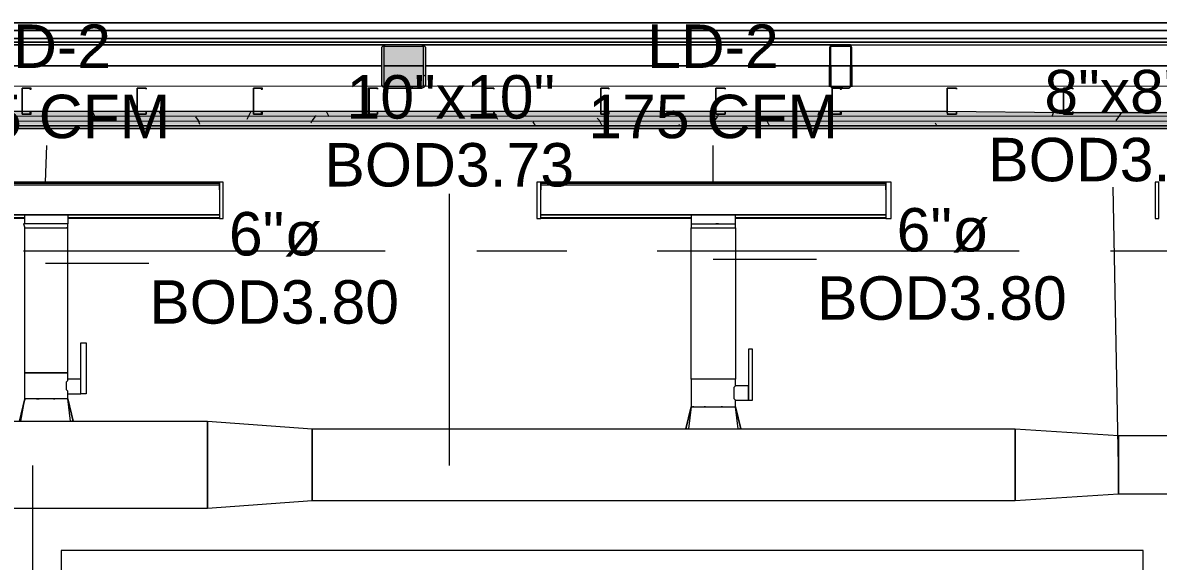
# Model space of a CAD drawing. Header units: metres. Extents: x 98 to 337, y -7 to 53.
# Drawn here: x 138.786 to 142.768, y 47.754 to 49.643 of the extents above; entities that cross this region are included whole.
import ezdxf

# ---------------------------------------------------------------- set-up
doc = ezdxf.new("R2010")
doc.units = ezdxf.units.M
doc.layers.add('HVAC - Ductos', color=5, linetype='Continuous', lineweight=0)
doc.layers.add('PDF_Text', color=7, linetype='Continuous', lineweight=0)
doc.layers.add('PDF_Geometry', color=7, linetype='Continuous', lineweight=0, true_color=0xaaaaaa)
doc.layers.add('PDF_Solid Fills', color=7, linetype='Continuous', lineweight=0, true_color=0xffffff)
doc.styles.add('PDF Helvetica', font='')
doc.styles.get('PDF Helvetica').set_extended_font_data('Helvetica')

msp = doc.modelspace()

# ---------------------------------------------------------------- hatches: boundary and pattern name
at = {"layer": 'PDF_Solid Fills', "lineweight": 0, "transparency": 33554559}
for points in [[(140.1998, 49.5603), (140.1952, 49.5649), (140.0486, 49.5649), (140.044, 49.5603), (140.044, 49.4274), (140.0486, 49.4274), (140.0486, 49.4183), (140.0577, 49.4183), (140.186, 49.4137), (140.186, 49.4183), (140.1952, 49.4228)], [(158.9939, 49.3266), (142.4356, 49.3312), (105.9562, 49.3312), (105.9562, 49.3175), (158.9939, 49.3175)], [(158.9801, 49.2946), (158.9801, 49.3175), (105.9562, 49.3175), (105.9562, 49.2992), (158.9618, 49.2992)], [(105.9562, 49.2854), (158.9573, 49.2854), (158.9618, 49.2808), (158.9618, 49.2808), (158.9618, 49.2992), (105.9562, 49.2992)]]:
    msp.add_hatch(color=256, dxfattribs=at).paths.add_polyline_path(points)
h = msp.add_hatch(color=256, dxfattribs=at)
h.paths.add_polyline_path([(141.6934, 49.5557), (141.6888, 49.5557), (141.6888, 49.4228), (141.6934, 49.5551)])
h.paths.add_polyline_path([(141.6201, 49.5557), (141.6155, 49.5557), (141.6155, 49.4228)])
h.paths.add_polyline_path([(141.6888, 49.5649), (141.6934, 49.5604), (141.6934, 49.5649)])
h.paths.add_polyline_path([(141.6843, 49.5603), (141.6843, 49.5649), (141.6247, 49.5649)])
h.paths.add_polyline_path([(141.6843, 49.4137), (141.6843, 49.4183), (141.6247, 49.4183)])

# ---------------------------------------------------------------- linework, layer by layer
at = {"layer": 'HVAC - Ductos', "lineweight": 0}
for points in [[(139.4759, 49.0563), (139.4759, 49.0609), (139.4759, 49.0655), (139.4759, 49.0839), (139.4759, 49.0793), (138.2617, 49.0793), (138.2617, 49.0839), (138.2617, 49.0655), (138.2617, 49.0609), (138.2617, 49.0563)], [(139.4759, 49.0839), (138.2617, 49.0839)], [(139.4759, 49.0701), (139.4759, 49.0655), (139.4759, 49.0609)], [(141.8125, 49.0563), (141.8125, 49.0609), (141.8125, 49.0655), (141.8125, 49.0839), (141.8125, 49.0793), (140.603, 49.0793), (140.603, 49.0839), (140.603, 49.0655), (140.603, 49.0609), (140.603, 49.0563)], [(141.8125, 49.0839), (140.603, 49.0839)], [(140.603, 49.0609), (140.603, 49.0655), (140.603, 49.0701)], [(141.8125, 49.0701), (141.8125, 49.0655), (141.8125, 49.0609)], [(139.4759, 49.0289), (139.4759, 49.0243)], [(139.4759, 49.0197), (139.4759, 49.0105)], [(140.603, 49.0243), (140.603, 49.0289)], [(140.603, 49.0105), (140.603, 49.0197)], [(141.8125, 49.0289), (141.8125, 49.0243)], [(141.8125, 49.0197), (141.8125, 49.0105)], [(138.7932, 48.9555), (138.2617, 48.9555), (138.2617, 48.9601), (138.2617, 48.9784), (138.2617, 48.9876)], [(139.4759, 48.9876), (139.4759, 48.9784), (139.4759, 48.9601), (139.4759, 48.9555), (138.9444, 48.9555)], [(139.4759, 48.983), (139.4759, 48.9784), (139.4759, 48.9738)], [(141.1299, 48.9555), (140.603, 48.9555), (140.603, 48.9601), (140.603, 48.9784), (140.603, 48.9876)], [(140.603, 48.9738), (140.603, 48.9784), (140.603, 48.983)], [(141.8125, 48.9876), (141.8125, 48.9784), (141.8125, 48.9601), (141.8125, 48.9555), (141.2856, 48.9555)], [(141.8125, 48.983), (141.8125, 48.9784), (141.8125, 48.9738)], [(138.2617, 48.9601), (138.7932, 48.9601)], [(138.7932, 48.9372), (138.7932, 48.9692), (138.8023, 48.9692), (138.8161, 48.9692), (138.8299, 48.9692), (138.8481, 48.9692), (138.8665, 48.9692), (138.8894, 48.9692), (138.9077, 48.9692), (138.9215, 48.9692), (138.9352, 48.9692), (138.9398, 48.9692), (138.9444, 48.9692), (138.9444, 48.9372), (138.9398, 48.9372), (138.9215, 48.9372), (138.8985, 48.9372), (138.8665, 48.9372), (138.839, 48.9372), (138.8115, 48.9372), (138.7978, 48.9372), (138.7886, 48.9372), (138.7932, 48.9235), (138.7978, 48.9235), (138.8161, 48.9235), (138.839, 48.9235), (138.8665, 48.9235), (138.8985, 48.9235), (138.9215, 48.9235), (138.9398, 48.9235), (138.9444, 48.9235), (138.9444, 48.9372)], [(138.9444, 48.9601), (139.4759, 48.9601)], [(140.603, 48.9601), (141.1299, 48.9601)], [(141.1299, 48.9372), (141.1344, 48.9372), (141.1528, 48.9372), (141.1803, 48.9372), (141.2077, 48.9372), (141.2398, 48.9372), (141.2627, 48.9372), (141.281, 48.9372), (141.2856, 48.9372)], [(141.2261, 48.9372), (141.2169, 48.9372)], [(141.2856, 48.9601), (141.8125, 48.9601)], [(138.9536, 48.2454), (138.9444, 48.3232), (138.9398, 48.3232), (138.9352, 48.3232), (138.9215, 48.3232), (138.9077, 48.3232), (138.8894, 48.3232), (138.8665, 48.3232), (138.8481, 48.3232), (138.8299, 48.3232), (138.8161, 48.3232), (138.8023, 48.3232), (138.7978, 48.3232), (138.7932, 48.3232), (138.7932, 48.4149), (138.8023, 48.4149), (138.8161, 48.4149), (138.8299, 48.4149), (138.8481, 48.4149), (138.8665, 48.4149), (138.8894, 48.4149), (138.9077, 48.4149), (138.9215, 48.4149), (138.9352, 48.4149), (138.9398, 48.4149), (138.9444, 48.4149), (138.9444, 48.9235), (138.9398, 48.9235)], [(138.9444, 48.3232), (138.9444, 48.3416), (138.9902, 48.3416), (138.9902, 48.3462), (138.9902, 48.3508), (138.9902, 48.3553), (138.9902, 48.3599), (138.9902, 48.3691), (138.9902, 48.3737), (138.9902, 48.3828), (138.9902, 48.3874), (138.9902, 48.392), (138.9444, 48.392), (138.9444, 48.4149), (138.9398, 48.4149), (138.9352, 48.4149), (138.9215, 48.4149), (138.9077, 48.4149), (138.8894, 48.4149), (138.8665, 48.4149), (138.8481, 48.4149), (138.8299, 48.4149), (138.8161, 48.4149), (138.8023, 48.4149), (138.7932, 48.4149), (138.7932, 48.9235), (138.7978, 48.9235), (138.8023, 48.9235), (138.8161, 48.9235), (138.8299, 48.9235), (138.8344, 48.9235)], [(138.8436, 48.9235), (138.8481, 48.9235), (138.8665, 48.9235), (138.8894, 48.9235), (138.894, 48.9235)], [(138.8985, 48.9235), (138.9077, 48.9235), (138.9215, 48.9235), (138.9352, 48.9235)], [(141.2398, 48.9235), (141.2444, 48.9235), (141.2627, 48.9235), (141.2719, 48.9235), (141.2765, 48.9235), (141.281, 48.9235), (141.2856, 48.9235), (141.2856, 48.392), (141.281, 48.392), (141.2719, 48.392), (141.2627, 48.392), (141.2444, 48.392), (141.2261, 48.392), (141.2077, 48.392), (141.1894, 48.392), (141.1711, 48.392), (141.1528, 48.392), (141.1436, 48.392), (141.1344, 48.392), (141.1299, 48.392), (141.1299, 48.2958), (141.1207, 48.2179), (141.1253, 48.2179), (141.1344, 48.2179), (141.1528, 48.2179), (141.1573, 48.2179)], [(141.1299, 48.2958), (141.1344, 48.2958), (141.139, 48.2958), (141.1436, 48.2958), (141.1528, 48.2958), (141.1711, 48.2958), (141.1894, 48.2958), (141.2077, 48.2958), (141.2261, 48.2958), (141.2444, 48.2958), (141.2627, 48.2958), (141.2719, 48.2958), (141.2765, 48.2958), (141.281, 48.2958), (141.2856, 48.2958), (141.2856, 48.3187), (141.3314, 48.3187), (141.3452, 48.3187), (141.3452, 48.4974), (141.3314, 48.4974), (141.3314, 48.3187), (141.3314, 48.3232), (141.3314, 48.3324), (141.3314, 48.337), (141.3314, 48.3416), (141.3314, 48.3508), (141.3314, 48.3553), (141.3314, 48.3599), (141.3314, 48.3645), (141.3314, 48.3691), (141.2856, 48.3691), (141.2856, 48.392), (141.281, 48.392), (141.2719, 48.392), (141.2627, 48.392), (141.2444, 48.392), (141.2261, 48.392), (141.2077, 48.392), (141.1894, 48.392), (141.1711, 48.392), (141.1528, 48.392), (141.1436, 48.392), (141.1344, 48.392), (141.1299, 48.392), (141.1299, 48.9235), (141.1344, 48.9235), (141.139, 48.9235), (141.1436, 48.9235), (141.1528, 48.9235), (141.1711, 48.9235), (141.1757, 48.9235)], [(141.1803, 48.9235), (141.1894, 48.9235), (141.2077, 48.9235), (141.2261, 48.9235), (141.2352, 48.9235)], [(138.9444, 48.3416), (138.9444, 48.3462), (138.9444, 48.3508), (138.9398, 48.3553), (138.9398, 48.3645), (138.9398, 48.3737), (138.9398, 48.3828), (138.9444, 48.3874), (138.9444, 48.392)], [(141.2856, 48.3187), (141.281, 48.3232), (141.281, 48.3324), (141.281, 48.337), (141.281, 48.3462), (141.281, 48.3553), (141.281, 48.3645), (141.2856, 48.3691)], [(138.7795, 48.2454), (138.7932, 48.3232), (138.7749, 48.2454), (138.7795, 48.2454), (138.7841, 48.2454), (138.7932, 48.2454)], [(138.7749, 48.2454), (138.7932, 48.3232), (138.7978, 48.3232), (138.7932, 48.3232)], [(138.9627, 48.2454), (138.9444, 48.3232), (138.9627, 48.2454)], [(141.1115, 48.2179), (141.1299, 48.2958), (141.1115, 48.2179)], [(141.2261, 48.2179), (141.2306, 48.2179), (141.2398, 48.2179), (141.249, 48.2179), (141.2536, 48.2179), (141.2627, 48.2179), (141.281, 48.2179), (141.2902, 48.2179), (141.2948, 48.2179), (141.2856, 48.2958)], [(138.7978, 48.2454), (138.8161, 48.2454)], [(138.8207, 48.2454), (138.8253, 48.2454), (138.8344, 48.2454), (138.8481, 48.2454), (138.8527, 48.2454), (138.8573, 48.2454), (138.8803, 48.2454)], [(138.8848, 48.2454), (138.8894, 48.2454), (138.9031, 48.2454), (138.9123, 48.2454), (138.9169, 48.2454), (138.9215, 48.2454), (138.9398, 48.2454)], [(138.9444, 48.2454), (138.9536, 48.2454), (138.9581, 48.2454), (138.9627, 48.2454), (138.9581, 48.2454)], [(141.1619, 48.2179), (141.1665, 48.2179), (141.1757, 48.2179), (141.1894, 48.2179)], [(141.194, 48.2179), (141.1985, 48.2179), (141.2215, 48.2179)]]:
    msp.add_lwpolyline(points, dxfattribs=at)
for points in [[(138.2617, 49.0747), (139.4759, 49.0747), (139.4759, 48.9692), (138.2617, 48.9692)], [(139.4896, 49.0839), (139.4759, 49.0839), (139.4759, 48.9555), (139.4896, 48.9555)], [(140.5892, 49.0839), (140.5892, 48.9555), (140.603, 48.9555), (140.603, 49.0839)], [(140.603, 49.0747), (141.8125, 49.0747), (141.8125, 48.9692), (140.603, 48.9692)], [(141.8308, 49.0839), (141.8125, 49.0839), (141.8125, 48.9555), (141.8308, 48.9555)], [(142.7563, 49.0839), (142.7563, 48.9555), (142.7701, 48.9555), (142.7701, 49.0839)], [(139.4759, 48.9692), (138.2617, 48.9692)], [(141.8125, 48.9692), (140.603, 48.9692)], [(141.1299, 48.9372), (141.1299, 48.9235), (141.139, 48.9235), (141.1528, 48.9235), (141.1803, 48.9235), (141.2077, 48.9235), (141.2352, 48.9235), (141.2627, 48.9235), (141.2765, 48.9235), (141.2856, 48.9235), (141.2856, 48.9372), (141.2856, 48.9692), (141.281, 48.9692), (141.2719, 48.9692), (141.2627, 48.9692), (141.2444, 48.9692), (141.2261, 48.9692), (141.2077, 48.9692), (141.1894, 48.9692), (141.1711, 48.9692), (141.1528, 48.9692), (141.1436, 48.9692), (141.1344, 48.9692), (141.1299, 48.9692)], [(138.9902, 48.5203), (139.0085, 48.5203), (139.0085, 48.3416), (138.9902, 48.3416)], [(138.8436, 48.3232), (138.839, 48.3232), (138.8344, 48.3232), (138.839, 48.3232)], [(138.8985, 48.3232), (138.894, 48.3232)], [(141.139, 48.2958), (141.1344, 48.2958)], [(141.1803, 48.2958), (141.1757, 48.2958)], [(141.2398, 48.2958), (141.2352, 48.2958)], [(141.2994, 48.2179), (141.304, 48.2179), (141.2856, 48.2958), (141.304, 48.2179)], [(137.6432, 48.2454), (139.4346, 48.2454), (139.4346, 47.9384), (137.6432, 47.9384)], [(139.4346, 48.2454), (139.8012, 48.2179), (139.8012, 47.9659), (139.4346, 47.9384)], [(139.8012, 48.2179), (142.2661, 48.2179), (142.2661, 47.9659), (139.8012, 47.9659)], [(141.1115, 48.2179), (141.1161, 48.2179)], [(142.2661, 48.2179), (142.6281, 48.195), (142.6281, 47.9888), (142.2661, 47.9659)], [(142.6281, 48.195), (144.4883, 48.195), (144.4883, 47.9888), (142.6281, 47.9888)]]:
    msp.add_lwpolyline(points, close=True, dxfattribs=at)
at = {"layer": 'PDF_Geometry', "lineweight": 0}
for points in [[(140.1219, 49.6428), (141.6521, 49.6428), (143.187, 49.6428), (141.6521, 49.6428), (140.1219, 49.6428), (138.587, 49.6428)], [(140.1219, 49.6153), (138.587, 49.6153)], [(141.6521, 49.6153), (140.1219, 49.6153)], [(143.187, 49.6153), (141.6521, 49.6153)], [(140.1219, 49.5878), (138.587, 49.5878)], [(140.1219, 49.5741), (138.587, 49.5741)], [(141.6521, 49.5878), (140.1219, 49.5878)], [(141.6521, 49.5741), (140.1219, 49.5741)], [(143.187, 49.5878), (141.6521, 49.5878)], [(143.187, 49.5741), (141.6521, 49.5741)], [(140.0577, 49.4137), (140.186, 49.4137), (140.1952, 49.4183), (140.1998, 49.4274), (140.1998, 49.5557), (140.1952, 49.5603), (140.186, 49.5649), (140.0577, 49.5649), (140.0486, 49.5603), (140.044, 49.5557), (140.044, 49.4274), (140.0486, 49.4183)], [(140.1906, 49.4274), (140.1906, 49.4228), (140.186, 49.4183), (140.0577, 49.4183), (140.0532, 49.4228), (140.0532, 49.4274), (140.0532, 49.5557), (140.0532, 49.5603), (140.0577, 49.5603), (140.186, 49.5603), (140.1906, 49.5603), (140.1906, 49.5557)], [(141.6155, 49.4228), (141.6201, 49.4183), (141.6247, 49.4137), (141.6843, 49.4137), (141.6888, 49.4183), (141.6934, 49.4228), (141.6934, 49.5557), (141.6888, 49.5649), (141.6843, 49.5649), (141.6247, 49.5649), (141.6201, 49.5649), (141.6155, 49.5557)], [(141.6843, 49.4183), (141.6247, 49.4183), (141.6201, 49.4183), (141.6201, 49.4228), (141.6201, 49.5557), (141.6201, 49.5603), (141.6247, 49.5603), (141.6843, 49.5603), (141.6888, 49.5603), (141.6888, 49.5557), (141.6888, 49.4228), (141.6888, 49.4183)], [(138.6282, 49.4916), (140.044, 49.4916)], [(140.1219, 49.4916), (140.1906, 49.4916), (140.1219, 49.4916), (140.0532, 49.4916)], [(140.1998, 49.4916), (141.6155, 49.4916)], [(141.6201, 49.4916), (141.6521, 49.4916), (141.6888, 49.4916), (141.6521, 49.4916)], [(141.6934, 49.4916), (143.1504, 49.4916)], [(138.8161, 49.4137), (138.7841, 49.4137), (138.7841, 49.3266), (138.7841, 49.3221), (138.8161, 49.3221), (138.8161, 49.3312), (138.8115, 49.3312), (138.8115, 49.3221), (138.7841, 49.3221), (138.7841, 49.3266), (138.7841, 49.4137), (138.8115, 49.4137), (138.8115, 49.4092), (138.8161, 49.4092)], [(139.2193, 49.4137), (139.1918, 49.4137), (139.1872, 49.4137), (139.1872, 49.3266), (139.1872, 49.3221), (139.1918, 49.3221), (139.2193, 49.3221), (139.2193, 49.3312), (139.2193, 49.3221), (139.1918, 49.3221), (139.1872, 49.3221), (139.1872, 49.3266), (139.1872, 49.4137), (139.1918, 49.4137), (139.2193, 49.4137), (139.2193, 49.4092)], [(139.627, 49.4137), (139.595, 49.4137), (139.595, 49.3266), (139.595, 49.3221), (139.627, 49.3221), (139.627, 49.3312), (139.6225, 49.3312), (139.6225, 49.3221), (139.595, 49.3221), (139.595, 49.3266), (139.595, 49.4137), (139.6225, 49.4137), (139.6225, 49.4092), (139.627, 49.4092)], [(140.0303, 49.4137), (140.0027, 49.4137), (139.9981, 49.4137), (139.9981, 49.3266), (139.9981, 49.3221), (140.0027, 49.3221), (140.0303, 49.3221), (140.0303, 49.3312), (140.0303, 49.3221), (140.0027, 49.3221), (140.0027, 49.3266), (140.0027, 49.4137), (140.0303, 49.4137), (140.0303, 49.4092)], [(140.438, 49.4137), (140.4059, 49.4137), (140.4059, 49.3266), (140.4059, 49.3221), (140.438, 49.3221), (140.438, 49.3312), (140.438, 49.3221), (140.4059, 49.3221), (140.4059, 49.3266), (140.4059, 49.4137), (140.438, 49.4137), (140.438, 49.4092)], [(140.8412, 49.4137), (140.8137, 49.4137), (140.8137, 49.3266), (140.8137, 49.3221), (140.8412, 49.3221), (140.8412, 49.3312), (140.8412, 49.3221), (140.8137, 49.3221), (140.8137, 49.3266), (140.8137, 49.4137), (140.8412, 49.4137), (140.8412, 49.4092)], [(141.249, 49.4137), (141.2215, 49.4137), (141.2169, 49.4137), (141.2169, 49.3266), (141.2169, 49.3221), (141.2215, 49.3221), (141.249, 49.3221), (141.249, 49.3312), (141.249, 49.3221), (141.2215, 49.3221), (141.2169, 49.3221), (141.2169, 49.3266), (141.2169, 49.4137), (141.2215, 49.4137), (141.249, 49.4137), (141.249, 49.4092)], [(141.6567, 49.4137), (141.6247, 49.4137), (141.6247, 49.3266), (141.6247, 49.3221), (141.6567, 49.3221), (141.6567, 49.3312), (141.6521, 49.3312), (141.6521, 49.3221), (141.6247, 49.3221), (141.6247, 49.3266), (141.6247, 49.4137), (141.6521, 49.4137), (141.6521, 49.4092), (141.6567, 49.4092)], [(142.0599, 49.4137), (142.0324, 49.4137), (142.0278, 49.4137), (142.0278, 49.3266), (142.0278, 49.3221), (142.0324, 49.3221), (142.0599, 49.3221), (142.0599, 49.3312), (142.0599, 49.3221), (142.0324, 49.3221), (142.0278, 49.3266), (142.0278, 49.4137), (142.0324, 49.4137), (142.0599, 49.4137), (142.0599, 49.4092)], [(142.4677, 49.4137), (142.4356, 49.4137), (142.4356, 49.3266), (142.4356, 49.3221), (142.4677, 49.3221), (142.4677, 49.3312), (142.4677, 49.3221), (142.4356, 49.3221), (142.4356, 49.3266), (142.4356, 49.4137), (142.4677, 49.4137), (142.4677, 49.4092)], [(135.6272, 49.2808), (144.6165, 49.2808)], [(135.6272, 49.2717), (144.6165, 49.2717)], [(135.6272, 49.2717), (144.6165, 49.2717)]]:
    msp.add_lwpolyline(points, close=True, dxfattribs=at)
for points in [[(140.1586, 49.6428), (140.0806, 49.6428)], [(141.6934, 49.6428), (141.6155, 49.6428)], [(137.0247, 49.5649), (135.586, 49.5649), (137.0567, 49.5649), (138.587, 49.5649), (140.0577, 49.5649), (138.619, 49.5649)], [(141.6247, 49.5649), (140.186, 49.5649), (141.6521, 49.5649), (143.187, 49.5649), (144.6578, 49.5649), (143.2145, 49.5649)], [(141.6843, 49.5649), (143.1595, 49.5649)], [(140.044, 49.4916), (140.044, 49.4228), (140.0486, 49.4183)], [(140.1952, 49.4183), (140.1998, 49.4228), (140.1998, 49.4916)], [(141.6155, 49.4183), (141.6155, 49.4228), (141.6155, 49.4916)], [(141.6201, 49.4916), (141.6201, 49.4228), (141.6201, 49.4183), (141.6247, 49.4183)], [(141.6843, 49.4183), (141.6888, 49.4183), (141.6888, 49.4228), (141.6888, 49.4916)], [(141.6934, 49.4916), (141.6934, 49.4228), (141.6934, 49.4183)], [(140.1906, 49.455), (140.1998, 49.4595)], [(141.6888, 49.4458), (141.6934, 49.4504)], [(159.0855, 49.4137), (159.0855, 49.4183), (105.9562, 49.4228)], [(140.1494, 49.4137), (140.154, 49.4183)], [(141.6567, 49.4137), (141.6613, 49.4183)], [(141.6247, 49.377), (141.6247, 49.3816)], [(141.6521, 49.4092), (141.6567, 49.4092)], [(139.9981, 49.3312), (139.595, 49.3312), (139.1872, 49.3312), (138.7841, 49.3312), (138.3763, 49.3312), (137.973, 49.3312)], [(139.0406, 49.3084), (139.0406, 49.3129), (139.0314, 49.3312)], [(139.2696, 49.3221), (139.2651, 49.3312)], [(139.5858, 49.3312), (139.5767, 49.3129), (139.5721, 49.3038)], [(139.595, 49.3588), (139.595, 49.3633)], [(139.8607, 49.3129), (139.8516, 49.3312)], [(142.8388, 49.3266), (142.4356, 49.3266), (142.0278, 49.3312), (141.6247, 49.3312), (141.2169, 49.3312), (140.8137, 49.3312), (140.4059, 49.3312), (140.0027, 49.3312)], [(140.4518, 49.3038), (140.4472, 49.3129), (140.438, 49.3312)], [(141.5789, 49.3312), (141.5743, 49.3175)], [(158.9801, 37.1027), (158.9801, 49.2808), (158.9801, 49.2946), (158.9801, 49.3129), (105.9562, 49.3175)], [(158.9618, 37.1027), (158.9618, 49.2808), (158.9618, 49.2946), (105.9562, 49.2992)], [(139.4071, 49.2854), (139.4025, 49.2992), (139.3934, 49.3129)], [(139.8149, 49.3175), (139.8103, 49.3129), (139.8012, 49.2992), (139.7966, 49.29)], [(140.5846, 49.2808), (140.5755, 49.2946)], [(140.8183, 49.2808), (140.8092, 49.2992), (140.8, 49.3084)], [(141.2261, 49.3221), (141.2215, 49.3129), (141.2123, 49.2992), (141.2077, 49.2946)], [(141.4048, 49.2808), (141.3956, 49.2992)], [(142.399, 49.3266), (142.3944, 49.3129)], [(142.6372, 49.3266), (142.6281, 49.3129), (142.6189, 49.2992)], [(105.9562, 49.2854), (158.9481, 49.2808), (158.9481, 37.1027), (148.5247, 37.1027), (148.5247, 37.089), (158.9481, 37.089), (148.5247, 37.089), (148.5247, 37.1027), (158.9481, 37.1027)], [(135.6272, 49.2808), (144.6165, 49.2808)], [(144.6165, 49.2808), (135.6272, 49.2808)], [(141.0886, 49.2854), (141.0841, 49.2808)], [(141.9912, 49.2808), (141.9866, 49.29)], [(138.8665, 49.0839), (138.8711, 49.2121)], [(141.2077, 49.0839), (141.2077, 49.2121)], [(142.6281, 48.0896), (142.6097, 49.0655)], [(140.2822, 48.0896), (140.2822, 49.0426)], [(140.0577, 48.841), (138.7886, 48.841)], [(140.6946, 48.841), (140.3784, 48.841)], [(142.2799, 48.841), (141.0107, 48.841)], [(141.2077, 48.8135), (141.5697, 48.8135)], [(142.9167, 48.841), (142.6006, 48.841)], [(138.8665, 48.7998), (139.2285, 48.7998)], [(138.8207, 48.0896), (138.8207, 47.7002)], [(142.7151, 47.6681), (142.7151, 47.7918), (139.0452, 47.7918), (138.9215, 47.7918), (138.9215, 46.793)]]:
    msp.add_lwpolyline(points, dxfattribs=at)

# ---------------------------------------------------------------- texts
at = {"layer": 'PDF_Text', "lineweight": 0, "char_height": 0.15242, "attachment_point": 4, "style": 'PDF Helvetica'}
for s, insert in [('LD-2', (138.6342, 49.5603)), ('LD-2', (140.9755, 49.5603)), ('10"x10"', (139.9217, 49.3816)), ('8"x8"', (142.3684, 49.3999)), ('175 CFM', (138.428, 49.3129)), ('175 CFM', (140.7693, 49.3129)), ('BOD3.73', (139.8438, 49.1434)), ('BOD3.76', (142.1714, 49.1617)), ('6"ø', (139.5093, 48.9005)), ('6"ø', (141.8506, 48.9143)), ('BOD3.80', (139.2299, 48.6623)), ('BOD3.80', (141.5712, 48.676))]:
    msp.add_mtext(s, dxfattribs=dict(at, insert=insert))

doc.saveas('drawing.dxf')
